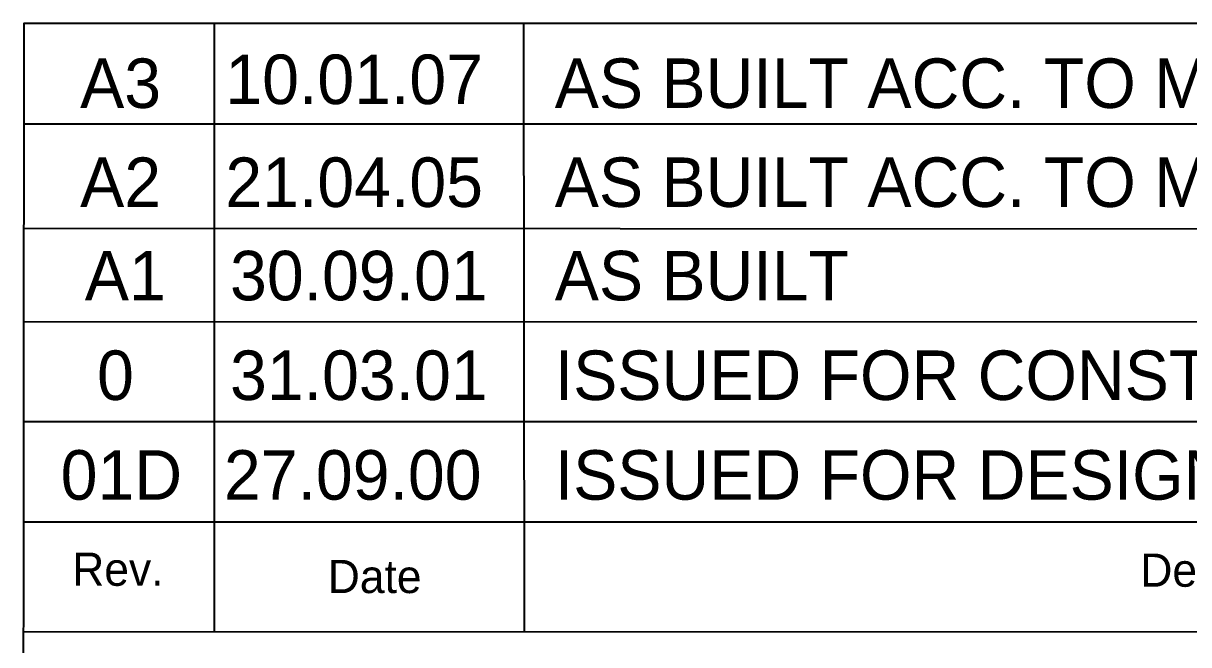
# Model space of a CAD drawing. Extents: x 0 to 841, y 0 to 594.
# Drawn here: x 648.8 to 719.4, y 119.7 to 157.4 of the extents above; entities that cross this region are included whole.
import ezdxf

# ---------------------------------------------------------------- set-up
doc = ezdxf.new("R2010")
doc.units = 0
for name, color, linetype in [('01-LIN-025-A', 7, 'Continuous'), ('02-LIN-025-B', 7, 'Continuous'), ('08-LIN-050-A', 7, 'Continuous')]:
    doc.layers.add(name, color=color, linetype=linetype)

msp = doc.modelspace()

# ---------------------------------------------------------------- linework, layer by layer
at = {"layer": '01-LIN-025-A'}
for p, q in [((660.347, 157.367), (660.347, 120.464)), ((679.106, 157.363), (679.143, 120.469)), ((648.825, 151.274), (829.269, 151.274)), ((648.827, 144.949), (829.268, 144.852)), ((648.828, 139.29), (829.27, 139.285)), ((648.817, 133.231), (829.275, 133.231)), ((648.813, 127.167), (829.263, 127.167)), ((679.113, 120.967), (679.113, 120.967)), ((679.122, 120.947), (679.122, 120.947))]:
    msp.add_line(p, q, dxfattribs=at)
msp.add_lwpolyline([(829.257, 120.491), (648.808, 120.475)], dxfattribs=at)
at = {"layer": '08-LIN-050-A'}
msp.add_lwpolyline([(648.784, 84.124), (648.838, 157.37), (829.263, 157.37)], dxfattribs=at)

# ---------------------------------------------------------------- texts
at = {"layer": '01-LIN-025-A'}
for s, height, p in [('Rev.', 2.0125, (651.75, 123.28)), ('Description', 2.01251, (716.495, 123.224)), ('Date', 2.0125, (667.239, 122.84))]:
    msp.add_text(s, height=height, dxfattribs=at).set_placement(p)
at = {"layer": '02-LIN-025-B'}
for s, p in [('10.01.07', (661.032, 152.475)), ('A3', (652.228, 152.24)), ('AS BUILT ACC. TO M5: 40551227', (680.999, 152.24)), ('A2', (652.228, 146.24)), ('A2', (652.228, 146.24)), ('21.04.05', (661.032, 146.24)), ('AS BUILT ACC. TO M5: 40397027', (680.999, 146.24)), ('A1', (652.512, 140.581)), ('30.09.01', (661.317, 140.581)), ('AS BUILT', (681, 140.581)), ('0', (653.256, 134.541)), ('31.03.01', (661.317, 134.541)), ('ISSUED FOR CONSTRUCTION', (681, 134.541)), ('01D', (651.05, 128.5)), ('27.09.00', (660.944, 128.5)), ('ISSUED FOR DESIGN', (681, 128.5))]:
    msp.add_text(s, height=3, dxfattribs=at).set_placement(p)

doc.saveas('drawing.dxf')
